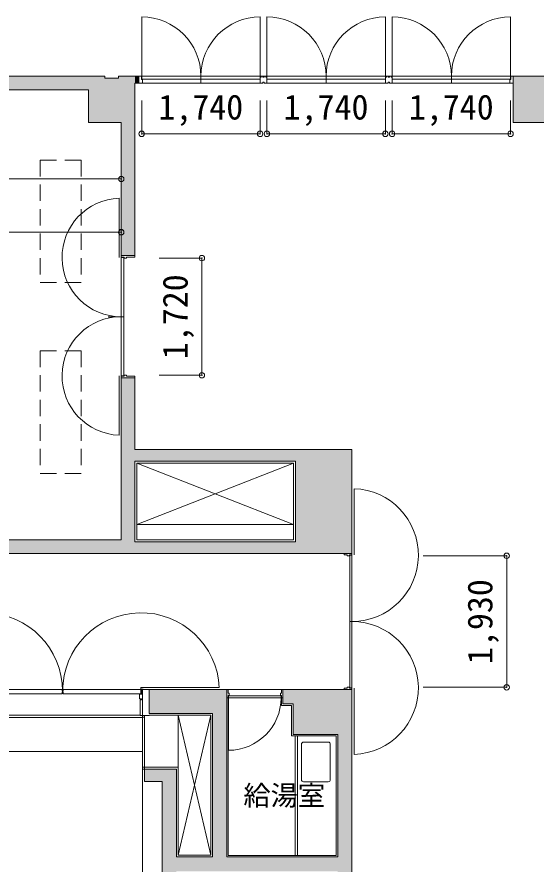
# Model space of a CAD drawing. Units: millimetres, scale not verified. Extents: x -41541 to 40812, y -111456 to -40681.
# Drawn here: x 18941 to 26568, y -53351 to -40916 of the extents above; entities that cross this region are included whole.
import ezdxf
from ezdxf.enums import TextEntityAlignment as Align

# ---------------------------------------------------------------- set-up
doc = ezdxf.new("R2010")
doc.units = ezdxf.units.MM
doc.header["$LTSCALE"] = 200
doc.header["$PDMODE"] = 32
doc.header["$PDSIZE"] = 80
doc.linetypes.add('DASHED1', pattern=[1.8, 1.2, -0.6])
for name, color, linetype, lineweight in [('0-1_躯体', 7, 'Continuous', 9), ('0-2_建具', 7, 'Continuous', 9), ('0-5_設備機器', 7, 'Continuous', 9), ('0-6_寸法', 4, 'Continuous', 5), ('0-8_備品', 2, 'DASHED1', 5)]:
    doc.layers.add(name, color=color, linetype=linetype, lineweight=lineweight)
doc.layers.add('0-4_室名', color=7, linetype='Continuous')
doc.styles.add('ＭＳ ゴシック', font='')
doc.styles.add('ＭＳ Ｐゴシック', font='')
doc.styles.get('ＭＳ ゴシック').set_extended_font_data('MS Gothic')
doc.styles.get('ＭＳ Ｐゴシック').set_extended_font_data('MS PGothic')

msp = doc.modelspace()

# ---------------------------------------------------------------- linework, layer by layer
at = {"layer": '0-1_躯体'}
for p, q in [((20233.9, -41786.2), (17283.9, -41786.2)), ((20233.9, -41816.2), (20233.9, -41786.2)), ((20233.9, -41816.2), (20433.9, -41816.2)), ((20433.9, -41786.2), (20713.9, -41786.2)), ((20673.9, -44416.2), (20673.9, -41886.2)), ((25353, -41786.2), (30891.1, -41786.2)), ((26233.9, -41786.2), (26233.9, -42466.2)), ((19993.9, -41986.2), (17563.9, -41986.2)), ((19993.9, -42466.2), (19993.9, -41986.2)), ((20473.9, -42466.2), (20473.9, -48591.2)), ((29403.9, -42466.2), (26233.9, -42466.2)), ((20473.9, -44416.2), (20673.9, -44416.2)), ((20673.9, -46216.2), (20473.9, -46216.2)), ((20673.9, -47266.2), (20673.9, -46216.2)), ((20673.9, -47266.2), (23863.9, -47266.2)), ((23863.9, -50895.6), (23863.9, -47266.2)), ((20673.9, -47436.2), (20673.9, -48621.2)), ((20703.9, -47466.2), (20703.9, -48591.2)), ((20703.9, -47466.2), (23003.9, -47466.2)), ((20703.9, -47466.2), (23003.8, -48366)), ((23003.8, -47466.3), (20703.9, -48366.2)), ((23003.9, -48591.2), (23003.9, -47466.2)), ((20703.9, -48366.2), (23003.9, -48366.2)), ((20473.9, -48591.2), (17483.9, -48591.2)), ((20703.9, -48591.2), (23003.9, -48591.2)), ((23033.9, -48621.2), (20673.9, -48621.2)), ((16133.9, -48791.2), (23863.9, -48791.2)), ((23863.9, -50791.2), (20783.9, -50791.2)), ((20883.9, -51141.2), (20883.9, -50791.2)), ((22023.9, -50791.2), (22023.9, -51280.1)), ((22848.9, -50909.7), (22848.9, -50791.2)), ((23863.9, -58306.2), (23863.9, -50791.2)), ((22046.4, -50911.2), (22023.9, -50911.2)), ((22046.4, -50911.2), (22046.4, -53223.7)), ((22826.4, -51023.7), (22826.4, -50911.2)), ((22848.9, -51001.2), (22848.9, -50911.2)), ((22826.4, -51023.7), (22976.4, -51023.7)), ((22848.9, -51001.2), (22998.9, -51001.2)), ((22976.4, -51023.7), (22976.4, -51470.7)), ((22998.9, -51001.2), (22998.9, -51448.2)), ((20783.4, -51201.2), (18438.9, -51201.2)), ((18468.9, -51166.2), (20753.9, -51166.2)), ((20753.9, -51171.2), (20753.9, -51166.2)), ((20783.9, -51171.2), (20753.9, -51171.2)), ((20883.9, -51171.2), (20783.9, -51171.2)), ((21813.9, -51141.2), (20883.9, -51141.2)), ((21788.9, -51166.2), (20883.9, -51166.2)), ((20883.9, -51171.2), (20883.9, -51166.2)), ((21308.9, -51166.2), (21788.9, -53221.2)), ((21308.9, -53221.2), (21308.9, -51166.2)), ((21788.4, -51166.5), (21308.9, -53221.2)), ((21788.9, -51166.2), (21788.9, -52595.3)), ((21813.9, -51141.2), (21813.9, -52595.3)), ((22023.9, -51280.1), (22023.9, -52595.3)), ((22976.4, -51470.7), (23631.4, -51470.7)), ((22998.9, -51448.2), (23653.9, -51448.2)), ((23653.9, -53246.2), (23653.9, -51448.2)), ((20783.9, -51931.2), (20783.9, -55129.9)), ((20783.9, -51931.2), (21308.9, -51931.2)), ((20783.9, -51956.2), (21283.9, -51956.2)), ((21283.9, -52146.2), (21283.9, -51956.2)), ((22023.9, -52016.6), (22023.9, -53246.2)), ((21073.9, -54486.2), (21073.9, -52141.2)), ((21283.9, -53246.2), (21283.9, -52146.2)), ((21451.6, -53246.2), (21283.9, -53246.2)), ((22891, -53246.2), (22023.9, -53246.2)), ((22891, -53223.7), (22046.4, -53223.7)), ((22681.7, -53223.7), (23631.4, -53223.7)), ((22681.7, -53246.2), (23653.9, -53246.2)), ((23560.6, -53246.2), (23653.9, -53246.2))]:
    msp.add_line(p, q, dxfattribs=at)
for points in [[(25353, -41786.2), (20433.9, -41786.2), (20433.9, -41816.2)], [(20733.9, -41786.2), (20733.9, -41886.2), (20673.9, -41886.2)], [(19993.8, -42466.2), (20473.9, -42466.2), (19993.9, -42466.2)], [(20673.9, -47436.2), (23033.9, -47436.2), (23033.9, -48621.2)], [(20783.9, -50791.2), (20783.9, -51701.2), (9593.9, -51701.2)], [(20813.9, -51171.2), (20813.9, -52141.2), (21073.9, -52141.2)], [(21813.9, -52016.6), (21813.9, -53246.2), (21283.9, -53246.2)], [(21788.9, -52016.6), (21788.9, -53221.2), (21308.9, -53221.2)]]:
    msp.add_lwpolyline(points, dxfattribs=at)
at = {"layer": '0-1_躯体', "color": 9}
for points in [[(19993.9, -41986.2), (19993.9, -41786), (17116.4, -41986.2), (17116.4, -41786)], [(20233.9, -41786.2), (19993.9, -41786.2), (20233.9, -42466.2), (19993.9, -42466.2)], [(20233.9, -42466.2), (20433.9, -42466.2), (20233.9, -41816.2), (20433.9, -41816.2)], [(20433.9, -41786.2), (20433.9, -42466.2), (20673.9, -41786.2), (20673.9, -42466.2)], [(20673.9, -41786.2), (20673.9, -41886.2), (20733.9, -41786.2), (20733.9, -41886.2)], [(26233.9, -41786.2), (26233.9, -42466.2), (30841, -41786.2), (30841, -42466.2)], [(20673.9, -44416.2), (20673.9, -42466.2), (20473.9, -44416.2), (20473.9, -42466.2)], [(20473.9, -46216.2), (20473.9, -48621.2), (20673.9, -46216.2), (20673.9, -48621.2)], [(20673.9, -47266.2), (20673.9, -47436.2), (23033.9, -47266.2), (23033.9, -47436.2)], [(23863.9, -47266.2), (23033.9, -47266.2), (23863.9, -48791.2), (23033.9, -48791.2)], [(16133.9, -48591.2), (16133.9, -48621.2), (20673.9, -48591.2), (20673.9, -48621.2)], [(16133.9, -48791.2), (23033.9, -48791.2), (16133.9, -48621.2), (23033.9, -48621.2)], [(21813.9, -51141.2), (21813.9, -50791.2), (20883.9, -51141.2), (20883.9, -50791.2)], [(22023.9, -50791.2), (21813.9, -50791.2), (22023.9, -53246.2), (21813.9, -53246.2)], [(22848.9, -50791.2), (22848.9, -51001.2), (23863.9, -50791.2), (23863.9, -51001.2)], [(22998.9, -51001.2), (22998.9, -51448.2), (23863.9, -51001.2), (23863.9, -51448.2)], [(23863.9, -58306.2), (23863.9, -51448.2), (23653.9, -58306.2), (23653.9, -51448.2)], [(20813.9, -51956.2), (20813.9, -52141.2), (21073.9, -51956.2), (21073.9, -52141.2)], [(21283.9, -51956.2), (21073.9, -51956.2), (21283.9, -54486.2), (21073.9, -54486.2)], [(21283.9, -53246.2), (21283.9, -53456.2), (23653.9, -53246.2), (23653.9, -53456.2)]]:
    msp.add_solid(points, dxfattribs=at)
at = {"layer": '0-2_建具', "color": 4, "lineweight": 5}
for p, q in [((20773.9, -41786.2), (20773.9, -40916.2)), ((22513.9, -41786.2), (22513.9, -40916.2)), ((22613.9, -41786.2), (22613.9, -40916.2)), ((24353.9, -41786.2), (24353.9, -40916.2)), ((24453.9, -40916.2), (24453.9, -41786.2)), ((26193.9, -41786.2), (26193.9, -40916.2)), ((20443.9, -43576.7), (20443.9, -44446.2)), ((20443.9, -47055.7), (20443.9, -46186.2)), ((23893.9, -47841.6), (23893.9, -48811.2)), ((20763.9, -50851.2), (20763.9, -50761.2)), ((20763.9, -50761.2), (21913.7, -50761.2)), ((23893.9, -51740.7), (23893.9, -50771.2)), ((22051.4, -50911.2), (22051.4, -51681.2))]:
    msp.add_line(p, q, dxfattribs=at)
at = {"layer": '0-2_建具'}
for p, q in [((20733.9, -41786.2), (20768.9, -41786.2)), ((20733.9, -41786.2), (20733.9, -41886.2)), ((20773.9, -41786.2), (20773.9, -41829)), ((20773.9, -41786.2), (21643.9, -41786.2)), ((20773.9, -41829), (22513.8, -41829)), ((21643.9, -41886.2), (21643.9, -41786.2)), ((21643.9, -41786.2), (21643.9, -41829)), ((21733.9, -41786.2), (21648.9, -41786.2)), ((22513.9, -41886.2), (22513.9, -41786.2)), ((22513.9, -41786.2), (22513.9, -41886.2)), ((22528.9, -41801.2), (22513.9, -41801.2)), ((22553.9, -41886.2), (22513.9, -41886.2)), ((22528.9, -41786.2), (22528.9, -41801.2)), ((22553.9, -41801.2), (22553.9, -41786.2)), ((22573.9, -41801.2), (22553.9, -41801.2)), ((22553.9, -41871.2), (22573.9, -41871.2)), ((22553.9, -41871.2), (22553.9, -41886.2)), ((22573.9, -41801.2), (22573.9, -41786.2)), ((22573.9, -41871.2), (22573.9, -41886.2)), ((22613.9, -41886.2), (22573.9, -41886.2)), ((24393.9, -41886.2), (22573.9, -41886.2)), ((22580.2, -41886.2), (22613.9, -41886.2)), ((22598.9, -41801.2), (22598.9, -41786.2)), ((22613.9, -41801.2), (22598.9, -41801.2)), ((22613.9, -41786.2), (23483.9, -41786.2)), ((24353.8, -41829), (22613.9, -41829)), ((24354, -41786.2), (23483.9, -41786.2)), ((24353.9, -41886.2), (24353.9, -41786.2)), ((24353.9, -41786.2), (24353.9, -41886.2)), ((24368.9, -41801.2), (24353.9, -41801.2)), ((24393.9, -41886.2), (24353.9, -41886.2)), ((24368.9, -41786.2), (24368.9, -41801.2)), ((24393.9, -41801.2), (24393.9, -41786.2)), ((24413.9, -41801.2), (24393.9, -41801.2)), ((24393.9, -41871.2), (24413.9, -41871.2)), ((24393.9, -41871.2), (24393.9, -41886.2)), ((24413.9, -41801.2), (24413.9, -41786.2)), ((24413.9, -41871.2), (24413.9, -41886.2)), ((24453.9, -41886.2), (24413.9, -41886.2)), ((24413.9, -41886.2), (26233.9, -41886.2)), ((24420.2, -41886.2), (24453.9, -41886.2)), ((24438.9, -41801.2), (24438.9, -41786.2)), ((24453.9, -41801.2), (24438.9, -41801.2)), ((24453.9, -41786.2), (24453.9, -41886.2)), ((24453.9, -41786.2), (25323.9, -41786.2)), ((24453.9, -41886.2), (24453.9, -41786.2)), ((26193.9, -41829), (24453.9, -41829)), ((25233.9, -41786.2), (25318.9, -41786.2)), ((26193.9, -41786.2), (25323.9, -41786.2)), ((25323.9, -41786.2), (25323.9, -41829)), ((26183.9, -41886.2), (26223.9, -41886.2)), ((26193.9, -41786.2), (26193.9, -41829)), ((26233.9, -41786.2), (26198.9, -41786.2)), ((26233.9, -41786.2), (26233.9, -41886.2)), ((20473.9, -44416.2), (20673.9, -44416.2)), ((20473.9, -44416.2), (20473.9, -44441.2)), ((20473.9, -44441.2), (20518.9, -44441.2)), ((20473.9, -44446.2), (20473.9, -45316.2)), ((20548.9, -44441.2), (20673.9, -44441.2)), ((20673.9, -44416.2), (20673.9, -44441.2)), ((20283.9, -45316.2), (20503.9, -45316.2)), ((20473.9, -46186.2), (20473.9, -45316.2)), ((20473.9, -45316.2), (20513.8, -45316.2)), ((20473.9, -46186.2), (20513.9, -46186.2)), ((20473.9, -46191.2), (20518.9, -46191.2)), ((20473.9, -46216.2), (20473.9, -46191.2)), ((20473.9, -46216.2), (20673.9, -46216.2)), ((20518.9, -46176.2), (20548.9, -46176.2)), ((20518.9, -46191.2), (20518.9, -46176.2)), ((20548.9, -46191.2), (20548.9, -46176.2)), ((20548.9, -46191.2), (20673.9, -46191.2)), ((20673.9, -46216.2), (20673.9, -46191.2)), ((23748.9, -48791.2), (23863.9, -48791.2)), ((23828.9, -48826.2), (23793.9, -48826.2)), ((23828.9, -48811.2), (23828.9, -48826.2)), ((23863.9, -48816.2), (23833.9, -48816.2)), ((23833.9, -48816.2), (23833.9, -49796.2)), ((23863.9, -48816.2), (23863.9, -49796.2)), ((23833.9, -50766.2), (23833.9, -49786.2)), ((23863.9, -49791.2), (23833.9, -49791.2)), ((23863.9, -49761.2), (23863.9, -49781.2)), ((23863.9, -50766.2), (23863.9, -49786.2)), ((19603.9, -50791.2), (18458.9, -50791.2)), ((18458.9, -50851.2), (19603.9, -50851.2)), ((19603.9, -50791.2), (19603.9, -50813.7)), ((19603.9, -50813.7), (19609.9, -50813.7)), ((19603.9, -50828.7), (19609.9, -50828.7)), ((19603.9, -50828.7), (19603.9, -50851.2)), ((19609.9, -50813.7), (19609.9, -50828.7)), ((19609.9, -50813.8), (19609.9, -50828.7)), ((19612.9, -50813.7), (19612.9, -50828.7)), ((19618.9, -50813.7), (19612.9, -50813.7)), ((19612.9, -50813.8), (19612.9, -50828.7)), ((19618.9, -50828.7), (19612.9, -50828.7)), ((19618.9, -50791.2), (20763.9, -50791.2)), ((19618.9, -50791.2), (19618.9, -50813.7)), ((19618.9, -50828.7), (19618.9, -50851.2)), ((20763.9, -50851.2), (19618.9, -50851.2)), ((20773.9, -50856.2), (20743.9, -50856.2)), ((20743.9, -50856.2), (20743.9, -50926.2)), ((20771.3, -50786.2), (20773.9, -50791.2)), ((20793.9, -50786.2), (20771.3, -50786.2)), ((20773.9, -50791.2), (20773.9, -50856.2)), ((20793.9, -50791.2), (20783.9, -50791.2)), ((20783.9, -50791.2), (20783.9, -51956.2)), ((20793.9, -50786.2), (20793.9, -50791.2)), ((22046.4, -50791.2), (22023.9, -50791.2)), ((22023.9, -50911.2), (22023.9, -50791.2)), ((22046.4, -50841.2), (22046.4, -50791.2)), ((22061.4, -50841.2), (22046.4, -50841.2)), ((22061.4, -50876.2), (22061.4, -50841.2)), ((22811.4, -50876.2), (22811.4, -50841.2)), ((22848.9, -50911.2), (22848.9, -50791.2)), ((23828.9, -50756.2), (23793.9, -50756.2)), ((23828.9, -50771.2), (23828.9, -50756.2)), ((23863.9, -50771.2), (23828.9, -50771.2)), ((23863.9, -50766.2), (23833.9, -50766.2)), ((23863.9, -50791.2), (23863.9, -50771.2)), ((20768.9, -50926.2), (20743.9, -50926.2)), ((20768.9, -50941.2), (20753.9, -50941.2)), ((20753.9, -50941.2), (20753.9, -51171.2)), ((20768.9, -50926.2), (20768.9, -50941.2)), ((22026.4, -50911.2), (22046.4, -50911.2)), ((22046.4, -50876.2), (22061.4, -50876.2)), ((22046.4, -50911.2), (22046.4, -50876.2)), ((22051.4, -50881.2), (22821.4, -50881.2)), ((22051.4, -50911.2), (22051.4, -50881.2)), ((22051.4, -50911.2), (22821.4, -50911.2)), ((22826.4, -50876.2), (22811.4, -50876.2)), ((22821.4, -50911.2), (22821.4, -50881.2)), ((22826.4, -50911.2), (22826.4, -50876.2)), ((22848.9, -50911.2), (22826.4, -50911.2)), ((20813.9, -51171.2), (20753.9, -51171.2)), ((20813.9, -51196.2), (20783.9, -51196.2)), ((20813.9, -51196.2), (20783.9, -51196.2)), ((20813.9, -51171.2), (20813.9, -51956.2)), ((20783.9, -51931.2), (20813.9, -51931.2)), ((20813.9, -51956.2), (20783.9, -51956.2))]:
    msp.add_line(p, q, dxfattribs=at)
for points in [[(20783.9, -41886.2), (20733.9, -41886.2), (22553.9, -41886.2)], [(20768.9, -41786.2), (20768.9, -41836.2), (20783.9, -41836.2), (20783.9, -41886.2)], [(22513.9, -41786.2), (21643.9, -41786.2), (21543.9, -41786.2)], [(22528.9, -41786.2), (22553.9, -41786.2), (22528.9, -41786.2)], [(22598.9, -41786.2), (22573.9, -41786.2), (22598.9, -41786.2)], [(22613.9, -41786.2), (22613.9, -41886.2), (22613.9, -41786.2)], [(23483.9, -41886.2), (23483.9, -41786.2), (23383.9, -41786.2)], [(23483.9, -41886.2), (23483.9, -41786.2), (23583.9, -41786.2)], [(24368.9, -41786.2), (24393.9, -41786.2), (24368.9, -41786.2)], [(24438.9, -41786.2), (24413.9, -41786.2), (24438.9, -41786.2)], [(25323.9, -41886.2), (25323.9, -41786.2), (25423.9, -41786.2)], [(26198.9, -41786.2), (26198.9, -41836.2), (26183.9, -41836.2), (26183.9, -41886.2)], [(20473.9, -44446.2), (20513.9, -44446.2), (20513.9, -46186.2)], [(20518.9, -44441.2), (20518.9, -44456.2), (20548.9, -44456.2), (20548.9, -44441.2)], [(23793.9, -48826.2), (23793.9, -48811.2), (23748.9, -48811.2), (23748.9, -48791.2)], [(23863.9, -48791.2), (23863.9, -48811.2), (23828.9, -48811.2)], [(22811.4, -50841.2), (22826.4, -50841.2), (22826.4, -50791.2), (22848.9, -50791.2)], [(23793.9, -50756.2), (23793.9, -50771.2), (23748.9, -50771.2)], [(23748.9, -50771.2), (23748.9, -50791.2), (23863.9, -50791.2)]]:
    msp.add_lwpolyline(points, dxfattribs=at)
at = {"layer": '0-2_建具', "color": 4, "lineweight": 5}
for centre, radius, start, end in [((20773.9, -41786.2), 870, 0, 90), ((22513.9, -41786.2), 870, 90, 180), ((22613.9, -41786.2), 870, 0, 90), ((24353.9, -41786.2), 870, 90, 180), ((24453.9, -41786.2), 870, 0, 90), ((26193.9, -41786.2), 870, 90, 180), ((20473.9, -44446.2), 870, 91.97611, 270), ((20473.9, -46186.2), 870, 90, 268.02389), ((23863.9, -48816.2), 975, 270, 88.23677), ((18458.9, -50813.7), 1151, 359.99546, 177.3865), ((20763.9, -50813.7), 1151, 2.6135, 180.00454), ((23863.9, -50766.2), 975, 271.76323, 90), ((22051.4, -50911.2), 770, 270, 0)]:
    msp.add_arc(centre, radius, start, end, dxfattribs=at)
at = {"layer": '0-5_設備機器', "color": 2, "lineweight": 5}
for p, q in [((23631.4, -51470.7), (23031.4, -51470.7)), ((23031.4, -53223.7), (23031.4, -51470.7)), ((23061.4, -51470.7), (23061.4, -53223.7)), ((23631.4, -53223.7), (23631.4, -51470.7)), ((23121.2, -52113.4), (23121.2, -51591.7)), ((23515.6, -51561.7), (23151.2, -51561.7)), ((23545.6, -51591.7), (23545.6, -52113.4)), ((23515.6, -52143.4), (23151.2, -52143.4)), ((23031.4, -53223.7), (23631.4, -53223.7))]:
    msp.add_line(p, q, dxfattribs=at)
at = {"layer": '0-5_設備機器'}
msp.add_line((23631.4, -53223.7), (23631.4, -51470.7), dxfattribs=at)
at = {"layer": '0-5_設備機器', "color": 2, "lineweight": 5}
for centre, start, end in [((23151.2, -51591.7), 90, 180), ((23515.6, -51591.7), 0, 90), ((23151.2, -52113.4), 180, 270), ((23515.6, -52113.4), 270, 0)]:
    msp.add_arc(centre, 30, start, end, dxfattribs=at)
at = {"layer": '0-6_寸法'}
for p, q in [((20773.9, -42632.2), (20773.9, -42142.5)), ((22513.9, -42632.2), (22513.9, -42142.5)), ((22613.9, -42632.2), (22613.9, -42142.5)), ((24353.9, -42632.2), (24353.9, -42142.5)), ((24453.9, -42632.2), (24453.9, -42142.5)), ((26193.9, -42632.2), (26193.9, -42142.5)), ((20773.9, -42632.2), (22513.9, -42632.2)), ((22613.9, -42632.2), (24353.9, -42632.2)), ((24453.9, -42632.2), (26193.9, -42632.2)), ((20473.9, -43294.8), (20473.9, -42871)), ((14033.9, -43294.8), (20473.9, -43294.8)), ((20473.9, -44075.3), (20473.9, -43280.8)), ((20473.9, -44078), (20473.9, -43300.6)), ((1508.9, -44075.3), (20473.9, -44075.3)), ((21658.8, -44456.2), (21031, -44456.2)), ((21658.8, -46176.2), (21658.8, -44456.2)), ((21658.8, -46176.2), (21031, -46176.2)), ((26137.2, -48826.2), (24908.3, -48826.2)), ((26137.2, -48826.2), (26137.2, -50756.2)), ((26137.2, -50756.2), (24908.3, -50756.2))]:
    msp.add_line(p, q, dxfattribs=at)
for p in [(20773.9, -42632.2), (22513.9, -42632.2), (22613.9, -42632.2), (24353.9, -42632.2), (24453.9, -42632.2), (26193.9, -42632.2), (20473.9, -43294.8), (20473.9, -44075.3), (20473.9, -44078), (21658.8, -44456.2), (21658.8, -46176.2), (26137.2, -48826.2), (26137.2, -50756.2)]:
    msp.add_point(p, dxfattribs=at)
at = {"layer": '0-8_備品'}
for p, q in [((19283.9, -43016.2), (19883.9, -43016.2)), ((19283.9, -43016.2), (19283.9, -44816.2)), ((19883.9, -43016.2), (19883.9, -44816.2)), ((19283.9, -44816.2), (19883.9, -44816.2)), ((19283.9, -45816.2), (19883.9, -45816.2)), ((19283.9, -45816.2), (19283.9, -47616.2)), ((19283.9, -45816.2), (19883.9, -45816.2)), ((19883.9, -45816.2), (19883.9, -47616.2)), ((19283.9, -47616.2), (19883.9, -47616.2))]:
    msp.add_line(p, q, dxfattribs=at)

# ---------------------------------------------------------------- texts
at = {"layer": '0-4_室名', "style": 'ＭＳ Ｐゴシック'}
msp.add_text('給湯室', height=293.3, dxfattribs=at).set_placement((22268.6, -52579), align=Align.BOTTOM_LEFT)
at = {"layer": '0-6_寸法', "style": 'ＭＳ ゴシック'}
for p in [(21018.9, -42532.2), (22858.9, -42532.2), (24698.9, -42532.2)]:
    msp.add_text('1,740', height=366.6, dxfattribs=at).set_placement(p, align=Align.BOTTOM_LEFT)
for s, p in [('1,720', (21558.8, -45941.2)), ('1,930', (26037.2, -50416.2))]:
    msp.add_text(s, height=366.6, rotation=90, dxfattribs=at).set_placement(p, align=Align.BOTTOM_LEFT)

doc.saveas('drawing.dxf')
